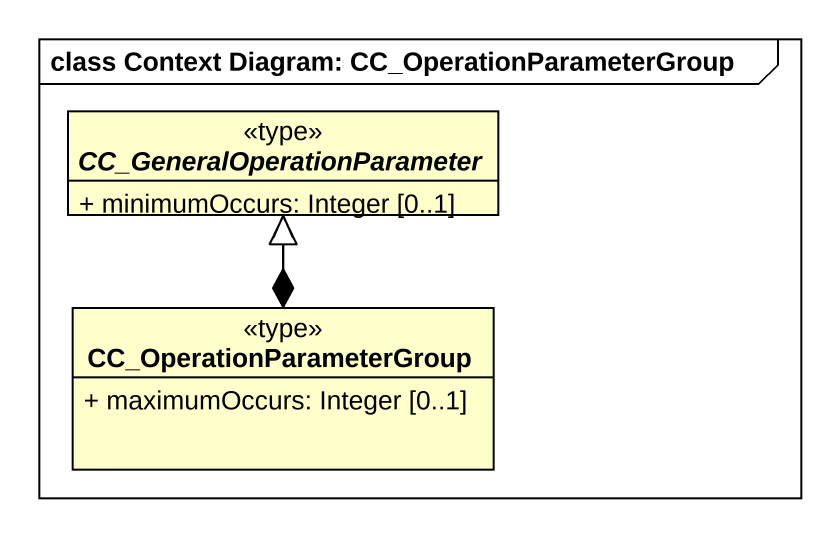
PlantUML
@startuml
mainframe class Context Diagram: CC_OperationParameterGroup
hide circle
hide empty members
skinparam classAttributeIconSize 0
abstract class CC_GeneralOperationParameter <<type>> {
  + minimumOccurs: Integer [0..1]
}
class CC_OperationParameterGroup <<type>> {
  + maximumOccurs: Integer [0..1]
}
CC_GeneralOperationParameter <--* CC_OperationParameterGroup
CC_OperationParameterGroup -up-|> CC_GeneralOperationParameter
@enduml
